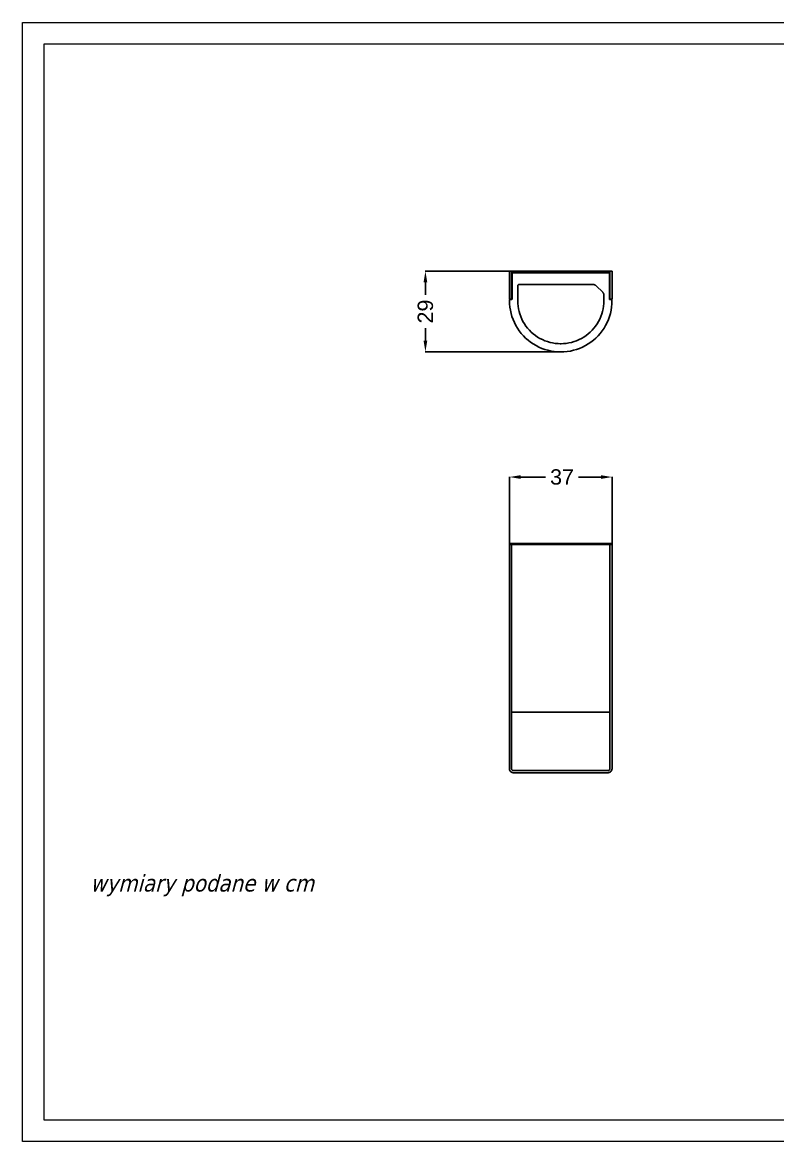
# Model space of a CAD drawing. Header units: inches. Extents: x -1533 to 3873, y -634 to 3374.
# Drawn here: x -1533 to 1170, y -634 to 3374 of the extents above; entities that cross this region are included whole.
import ezdxf

# ---------------------------------------------------------------- set-up
doc = ezdxf.new("R2010")
doc.units = ezdxf.units.IN
doc.header["$MEASUREMENT"] = 0
doc.layers.add('DIMS', color=7, linetype='Continuous')
doc.layers.add('tabelka', color=155, linetype='Continuous')
doc.styles.get("Standard").update_dxf_attribs({"font": 'arial.ttf'})
doc.styles.add('Tahoma', font='tahoma.ttf')
doc.dimstyles.new('ISO-25', dxfattribs={"dimtxt": 2.5, "dimasz": 2.5, "dimexe": 1.25, "dimexo": 0.625, "dimtad": 1, "dimtxsty": 'Standard', "dimcen": 2.5, "dimadec": 0, "dimazin": 0, "dimtfac": 1, "dimtmove": 0, "dimatfit": 3, "dimfxl": 0, "dimarcsym": 0})

# ---------------------------------------------------------------- blocks, each defined once
blk = doc.blocks.new('*D26')
at = {"layer": 'Defpoints', "color": 0}
for p in [(209.9, 2483.4), (-90.8, 2193.9), (395.7, 2193.9)]:
    blk.add_point(p, dxfattribs=at)
at = {"layer": 'DIMS', "color": 0, "lineweight": -2}
for p, q in [((209.4, 2483.4), (-91.3, 2483.4)), ((-90.8, 2443.4), (-90.8, 2398.4)), ((-90.8, 2233.9), (-90.8, 2278.7)), ((395.2, 2193.9), (-91.3, 2193.9))]:
    blk.add_line(p, q, dxfattribs=at)
at = {"layer": 'DIMS', "color": 0}
for points in [[(-84.2, 2443.4), (-97.5, 2443.4), (-90.8, 2483.4)], [(-97.5, 2233.9), (-84.2, 2233.9), (-90.8, 2193.9)]]:
    blk.add_solid(points, dxfattribs=at)
at = {"layer": 'DIMS', "color": 0, "insert": (-90.8, 2338.5), "char_height": 55, "attachment_point": 5, "rotation": 90}
blk.add_mtext('29', dxfattribs=at)
blk = doc.blocks.new('*D27')
at = {"layer": 'Defpoints', "color": 0}
for p in [(577.2, 1745.9), (209.9, 1507.9), (577.2, 1507.9)]:
    blk.add_point(p, dxfattribs=at)
at = {"layer": 'DIMS', "color": 0, "lineweight": -2}
for p, q in [((209.9, 1508.4), (209.9, 1746.4)), ((249.9, 1745.9), (338.8, 1745.9)), ((537.2, 1745.9), (457.4, 1745.9)), ((577.2, 1508.4), (577.2, 1746.4))]:
    blk.add_line(p, q, dxfattribs=at)
at = {"layer": 'DIMS', "color": 0}
for points in [[(249.9, 1752.5), (249.9, 1739.2), (209.9, 1745.9)], [(537.2, 1739.2), (537.2, 1752.5), (577.2, 1745.9)]]:
    blk.add_solid(points, dxfattribs=at)
at = {"layer": 'DIMS', "color": 0, "insert": (398.1, 1745.9), "char_height": 55, "attachment_point": 5}
blk.add_mtext('37', dxfattribs=at)

msp = doc.modelspace()

# ---------------------------------------------------------------- linework, layer by layer
for p, q in [((209.9, 2483.4), (217.9, 2483.4)), ((209.9, 2382.4), (209.9, 2483.4)), ((217.9, 2483.4), (217.9, 2480.4)), ((219.4, 2483.4), (217.9, 2483.4)), ((217.9, 2480.8), (218, 2481.2)), ((217.9, 2480.4), (217.9, 2480.8)), ((217.9, 2480.4), (217.9, 2470.8)), ((217.9, 2470.8), (219.4, 2470.8)), ((217.9, 2463.8), (217.9, 2470.8)), ((219.4, 2463.8), (217.9, 2463.8)), ((217.9, 2460.4), (217.9, 2463.8)), ((219.4, 2460.4), (217.9, 2460.4)), ((217.9, 2460.4), (217.9, 2456.4)), ((217.9, 2456.4), (219.4, 2456.4)), ((217.9, 2456.4), (217.9, 2452.4)), ((219.4, 2452.4), (217.9, 2452.4)), ((217.9, 2448.8), (217.9, 2452.4)), ((219.4, 2448.8), (217.9, 2448.8)), ((217.9, 2445.4), (217.9, 2448.8)), ((219.4, 2445.4), (217.9, 2445.4)), ((217.9, 2445.4), (217.9, 2444.3)), ((218.1, 2481.6), (218, 2481.2)), ((218.3, 2482), (218.1, 2481.6)), ((218.6, 2482.3), (218.3, 2482)), ((218.9, 2482.6), (218.6, 2482.3)), ((219.2, 2482.9), (218.9, 2482.6)), ((219.4, 2483), (219.2, 2482.9)), ((219.4, 2483.4), (219.4, 2483)), ((219.4, 2483.4), (393.5, 2483.4)), ((219.4, 2477.1), (219.4, 2483)), ((219.4, 2477.1), (393.5, 2477.1)), ((219.4, 2477.1), (219.4, 2470.8)), ((219.4, 2463.8), (219.4, 2470.8)), ((219.4, 2460.4), (219.4, 2463.8)), ((219.4, 2456.4), (219.4, 2460.4)), ((219.4, 2452.4), (219.4, 2456.4)), ((219.4, 2448.8), (219.4, 2452.4)), ((219.4, 2445.4), (219.4, 2448.8)), ((219.4, 2444.3), (219.4, 2445.4)), ((393.5, 2483.4), (567.7, 2483.4)), ((567.7, 2477.1), (393.5, 2477.1)), ((567.7, 2483.4), (569.2, 2483.4)), ((567.7, 2483.4), (567.7, 2483)), ((567.8, 2482.9), (567.7, 2483)), ((567.7, 2483), (567.7, 2477.1)), ((567.7, 2470.8), (567.7, 2477.1)), ((567.7, 2470.8), (569.2, 2470.8)), ((567.7, 2463.8), (567.7, 2470.8)), ((569.2, 2463.8), (567.7, 2463.8)), ((567.7, 2460.4), (567.7, 2463.8)), ((567.7, 2460.4), (569.2, 2460.4)), ((567.7, 2460.4), (567.7, 2456.4)), ((567.7, 2456.4), (569.2, 2456.4)), ((567.7, 2456.4), (567.7, 2452.4)), ((567.7, 2456.4), (569.2, 2456.4)), ((567.7, 2452.4), (569.2, 2452.4)), ((567.7, 2448.8), (567.7, 2452.4)), ((567.7, 2448.8), (569.2, 2448.8)), ((567.7, 2445.4), (567.7, 2448.8)), ((567.7, 2445.4), (569.2, 2445.4)), ((567.7, 2445.4), (567.7, 2444.3)), ((568.1, 2482.6), (567.8, 2482.9)), ((568.4, 2482.3), (568.1, 2482.6)), ((568.7, 2482), (568.4, 2482.3)), ((568.9, 2481.6), (568.7, 2482)), ((569, 2481.2), (568.9, 2481.6)), ((569.1, 2480.8), (569, 2481.2)), ((569.2, 2480.4), (569.1, 2480.8)), ((569.2, 2483.4), (569.2, 2480.4)), ((569.2, 2483.4), (577.2, 2483.4)), ((569.2, 2480.4), (569.2, 2470.8)), ((569.2, 2470.8), (569.2, 2463.8)), ((569.2, 2460.4), (569.2, 2463.8)), ((569.2, 2456.4), (569.2, 2460.4)), ((569.2, 2452.4), (569.2, 2456.4)), ((569.2, 2448.8), (569.2, 2452.4)), ((569.2, 2445.4), (569.2, 2448.8)), ((569.2, 2444.3), (569.2, 2445.4)), ((577.2, 2483.4), (577.2, 2382.4)), ((219.4, 2444.3), (217.9, 2444.3)), ((217.9, 2444.3), (217.9, 2442.4)), ((217.9, 2442.4), (219.4, 2442.4)), ((217.9, 2442.4), (217.9, 2439.5)), ((219.4, 2439.5), (217.9, 2439.5)), ((217.9, 2439.4), (217.9, 2439.5)), ((219.4, 2439.4), (217.9, 2439.4)), ((217.9, 2437.4), (217.9, 2439.4)), ((219.4, 2437.4), (217.9, 2437.4)), ((217.9, 2382.4), (217.9, 2437.4)), ((219.4, 2442.4), (219.4, 2444.3)), ((219.4, 2442.4), (219.4, 2439.5)), ((219.4, 2439.5), (219.4, 2439.4)), ((219.4, 2439.4), (219.4, 2437.4)), ((219.4, 2396.8), (219.4, 2437.4)), ((239.4, 2430.9), (239.5, 2431.8)), ((239.4, 2396.8), (239.4, 2430.9)), ((239.8, 2432.6), (239.5, 2431.8)), ((240.2, 2433.4), (239.8, 2432.6)), ((240.9, 2434), (240.2, 2433.4)), ((241.6, 2434.5), (240.9, 2434)), ((241.6, 2434.5), (242.5, 2434.8)), ((242.5, 2434.8), (243.4, 2434.9)), ((243.4, 2434.9), (393.5, 2434.9)), ((511, 2434.9), (393.5, 2434.9)), ((511, 2434.9), (512.4, 2434.8)), ((512.4, 2434.8), (513.9, 2434.5)), ((513.9, 2434.5), (515.4, 2434)), ((515.4, 2434), (516.9, 2433.4)), ((516.9, 2433.4), (518.4, 2432.6)), ((518.4, 2432.6), (519.6, 2431.8)), ((519.6, 2431.8), (520.7, 2430.9)), ((543.7, 2407.9), (520.7, 2430.9)), ((544.5, 2406.8), (543.7, 2407.9)), ((545.4, 2405.6), (544.5, 2406.8)), ((545.4, 2405.6), (546.2, 2404.1)), ((567.7, 2444.3), (569.2, 2444.3)), ((567.7, 2444.3), (567.7, 2442.4)), ((569.2, 2442.4), (567.7, 2442.4)), ((567.7, 2442.4), (567.7, 2439.5)), ((567.7, 2439.5), (569.2, 2439.5)), ((567.7, 2439.4), (567.7, 2439.5)), ((567.7, 2439.4), (569.2, 2439.4)), ((567.7, 2437.4), (567.7, 2439.4)), ((567.7, 2437.4), (569.2, 2437.4)), ((567.7, 2396.8), (567.7, 2437.4)), ((569.2, 2444.3), (569.2, 2442.4)), ((569.2, 2439.5), (569.2, 2442.4)), ((569.2, 2439.5), (569.2, 2439.4)), ((569.2, 2439.4), (569.2, 2437.4)), ((569.2, 2382.4), (569.2, 2437.4)), ((209.9, 2382.4), (217.9, 2382.4)), ((210, 2379.1), (210.1, 2379.6)), ((210, 2377.1), (210, 2379.1)), ((210.4, 2365.8), (210, 2377.1)), ((210.1, 2379.6), (210.2, 2380)), ((210.2, 2380), (210.5, 2380.4)), ((210.4, 2365.8), (211.5, 2354.3)), ((210.5, 2380.4), (210.8, 2380.7)), ((210.8, 2380.7), (211.2, 2380.9)), ((211.2, 2380.9), (211.6, 2381.1)), ((211.6, 2381.1), (212, 2381.1)), ((212, 2381.1), (217.4, 2381.1)), ((217.8, 2381.2), (217.4, 2381.1)), ((217.9, 2381.2), (217.8, 2381.2)), ((217.9, 2381.2), (217.9, 2382.4)), ((218.2, 2381.3), (217.9, 2381.2)), ((218.6, 2381.6), (218.2, 2381.3)), ((218.9, 2381.9), (218.6, 2381.6)), ((219.2, 2382.3), (218.9, 2381.9)), ((219.3, 2382.7), (219.2, 2382.3)), ((219.4, 2383.1), (219.3, 2382.7)), ((219.4, 2396.8), (219.4, 2383.1)), ((239.4, 2396.8), (239.4, 2377.6)), ((239.7, 2367.7), (239.4, 2377.6)), ((240.6, 2358), (239.7, 2367.7)), ((546.2, 2404.1), (546.8, 2402.6)), ((546.4, 2358), (547.3, 2367.7)), ((546.8, 2402.6), (547.3, 2401.1)), ((547.6, 2399.6), (547.3, 2401.1)), ((547.3, 2367.7), (547.7, 2377.6)), ((547.7, 2398.2), (547.6, 2399.6)), ((547.7, 2396.8), (547.7, 2398.2)), ((547.7, 2396.8), (547.7, 2377.6)), ((567.7, 2396.8), (567.7, 2383.1)), ((567.7, 2383.1), (567.7, 2382.7)), ((567.9, 2382.3), (567.7, 2382.7)), ((568.1, 2381.9), (567.9, 2382.3)), ((568.4, 2381.6), (568.1, 2381.9)), ((568.8, 2381.3), (568.4, 2381.6)), ((568.8, 2381.3), (569.2, 2381.2)), ((569.2, 2381.2), (569.2, 2382.4)), ((577.2, 2382.4), (569.2, 2382.4)), ((569.7, 2381.1), (569.2, 2381.2)), ((569.2, 2381.2), (569.2, 2381.2)), ((575, 2381.1), (569.7, 2381.1)), ((575.4, 2381.1), (575, 2381.1)), ((575.9, 2380.9), (575.4, 2381.1)), ((576.6, 2365.8), (575.6, 2354.3)), ((576.2, 2380.7), (575.9, 2380.9)), ((576.6, 2380.4), (576.2, 2380.7)), ((576.8, 2380), (576.6, 2380.4)), ((576.6, 2365.8), (577, 2377.1)), ((576.9, 2379.6), (576.8, 2380)), ((577, 2379.1), (576.9, 2379.6)), ((577, 2377.1), (577, 2379.1)), ((213.3, 2343), (211.5, 2354.3)), ((215.8, 2331.7), (213.3, 2343)), ((219, 2320.6), (215.8, 2331.7)), ((242.1, 2348.5), (240.6, 2358)), ((244.2, 2339), (242.1, 2348.5)), ((246.9, 2329.7), (244.2, 2339)), ((250.2, 2320.6), (246.9, 2329.7)), ((536.8, 2320.6), (540.1, 2329.7)), ((540.1, 2329.7), (542.8, 2339)), ((542.8, 2339), (544.9, 2348.5)), ((544.9, 2348.5), (546.4, 2358)), ((568, 2320.6), (571.2, 2331.7)), ((571.2, 2331.7), (573.8, 2343)), ((573.8, 2343), (575.6, 2354.3)), ((222.9, 2309.8), (219, 2320.6)), ((227.5, 2299.2), (222.9, 2309.8)), ((232.7, 2288.9), (227.5, 2299.2)), ((238.6, 2279), (232.7, 2288.9)), ((254, 2311.7), (250.2, 2320.6)), ((258.4, 2303.1), (254, 2311.7)), ((263.4, 2294.7), (258.4, 2303.1)), ((268.8, 2286.7), (263.4, 2294.7)), ((274.8, 2279.1), (268.8, 2286.7)), ((512.3, 2279.1), (518.2, 2286.7)), ((518.2, 2286.7), (523.7, 2294.7)), ((523.7, 2294.7), (528.6, 2303.1)), ((528.6, 2303.1), (533, 2311.7)), ((533, 2311.7), (536.8, 2320.6)), ((548.4, 2279), (554.3, 2288.9)), ((554.3, 2288.9), (559.5, 2299.2)), ((559.5, 2299.2), (564.1, 2309.8)), ((564.1, 2309.8), (568, 2320.6)), ((245.1, 2269.5), (238.6, 2279)), ((252.1, 2260.4), (245.1, 2269.5)), ((259.8, 2251.7), (252.1, 2260.4)), ((267.9, 2243.6), (259.8, 2251.7)), ((281.2, 2271.8), (274.8, 2279.1)), ((288, 2265), (281.2, 2271.8)), ((295.3, 2258.6), (288, 2265)), ((302.9, 2252.6), (295.3, 2258.6)), ((310.9, 2247.2), (302.9, 2252.6)), ((319.3, 2242.3), (310.9, 2247.2)), ((467.8, 2242.3), (476.1, 2247.2)), ((476.1, 2247.2), (484.1, 2252.6)), ((484.1, 2252.6), (491.8, 2258.6)), ((491.8, 2258.6), (499, 2265)), ((499, 2265), (505.9, 2271.8)), ((505.9, 2271.8), (512.3, 2279.1)), ((519.1, 2243.6), (527.3, 2251.7)), ((527.3, 2251.7), (534.9, 2260.4)), ((534.9, 2260.4), (542, 2269.5)), ((542, 2269.5), (548.4, 2279)), ((276.6, 2236), (267.9, 2243.6)), ((285.7, 2228.9), (276.6, 2236)), ((295.2, 2222.4), (285.7, 2228.9)), ((305.1, 2216.5), (295.2, 2222.4)), ((315.4, 2211.3), (305.1, 2216.5)), ((326, 2206.7), (315.4, 2211.3)), ((327.9, 2237.9), (319.3, 2242.3)), ((336.8, 2202.8), (326, 2206.7)), ((336.8, 2234), (327.9, 2237.9)), ((345.9, 2230.7), (336.8, 2234)), ((355.2, 2228), (345.9, 2230.7)), ((364.6, 2225.9), (355.2, 2228)), ((374.2, 2224.4), (364.6, 2225.9)), ((383.8, 2223.5), (374.2, 2224.4)), ((391.8, 2223.3), (383.8, 2223.5)), ((393.5, 2223.3), (391.8, 2223.3)), ((393.5, 2223.3), (395.2, 2223.3)), ((395.2, 2223.3), (403.2, 2223.5)), ((403.2, 2223.5), (412.8, 2224.4)), ((412.8, 2224.4), (422.4, 2225.9)), ((422.4, 2225.9), (431.8, 2228)), ((431.8, 2228), (441.1, 2230.7)), ((441.1, 2230.7), (450.3, 2234)), ((450.2, 2202.8), (461.1, 2206.7)), ((450.3, 2234), (459.1, 2237.9)), ((459.1, 2237.9), (467.8, 2242.3)), ((461.1, 2206.7), (471.6, 2211.3)), ((471.6, 2211.3), (481.9, 2216.5)), ((481.9, 2216.5), (491.8, 2222.4)), ((491.8, 2222.4), (501.4, 2228.9)), ((501.4, 2228.9), (510.5, 2236)), ((510.5, 2236), (519.1, 2243.6)), ((347.9, 2199.6), (336.8, 2202.8)), ((359.1, 2197.1), (347.9, 2199.6)), ((370.5, 2195.3), (359.1, 2197.1)), ((382, 2194.2), (370.5, 2195.3)), ((391.3, 2193.9), (382, 2194.2)), ((391.3, 2193.9), (393.5, 2193.9)), ((395.7, 2193.9), (393.5, 2193.9)), ((395.7, 2193.9), (405, 2194.2)), ((405, 2194.2), (416.5, 2195.3)), ((416.5, 2195.3), (427.9, 2197.1)), ((427.9, 2197.1), (439.1, 2199.6)), ((439.1, 2199.6), (450.2, 2202.8)), ((209.9, 1507.9), (210, 1507.9)), ((209.9, 1507.9), (209.9, 700.7)), ((210, 1507.9), (210, 1504.9)), ((210, 1507.9), (210.6, 1507.9)), ((210.6, 1504.9), (210, 1504.9)), ((210.6, 1507.9), (210.6, 1504.9)), ((210.6, 1507.9), (391.3, 1507.9)), ((217.9, 1504.9), (210.6, 1504.9)), ((217.9, 1504.9), (219.4, 1504.9)), ((217.9, 1504.9), (217.9, 1503.9)), ((219.4, 1503.9), (217.9, 1503.9)), ((217.9, 1503.9), (217.9, 904.3)), ((219.4, 1504.9), (221.1, 1504.9)), ((219.4, 1503.9), (219.4, 1504.9)), ((219.4, 1503.9), (221.1, 1503.9)), ((221.1, 1504.9), (221.1, 1503.9)), ((221.1, 1504.9), (231.1, 1504.9)), ((221.1, 1503.9), (231.1, 1503.9)), ((231.1, 1503.9), (231.1, 1504.9)), ((391.3, 1504.9), (231.1, 1504.9)), ((231.1, 1503.9), (393.5, 1503.9)), ((393.5, 1507.9), (391.3, 1507.9)), ((391.3, 1504.9), (393.5, 1504.9)), ((395.7, 1507.9), (393.5, 1507.9)), ((393.5, 1504.9), (395.7, 1504.9)), ((555.9, 1503.9), (393.5, 1503.9)), ((576.4, 1507.9), (395.7, 1507.9)), ((555.9, 1504.9), (395.7, 1504.9)), ((555.9, 1504.9), (555.9, 1503.9)), ((565.9, 1504.9), (555.9, 1504.9)), ((555.9, 1503.9), (565.9, 1503.9)), ((565.9, 1503.9), (565.9, 1504.9)), ((565.9, 1504.9), (567.7, 1504.9)), ((565.9, 1503.9), (567.7, 1503.9)), ((569.2, 1504.9), (567.7, 1504.9)), ((567.7, 1503.9), (567.7, 1504.9)), ((567.7, 1503.9), (569.2, 1503.9)), ((569.2, 1504.9), (569.2, 1503.9)), ((576.4, 1504.9), (569.2, 1504.9)), ((569.2, 1503.9), (569.2, 904.3)), ((576.4, 1507.9), (576.4, 1504.9)), ((576.4, 1507.9), (577, 1507.9)), ((577, 1504.9), (576.4, 1504.9)), ((577, 1507.9), (577, 1504.9)), ((577.2, 1507.9), (577, 1507.9)), ((577.2, 1507.9), (577.2, 700.7)), ((217.9, 904.3), (217.9, 700.7)), ((393.5, 904.3), (217.9, 904.3)), ((393.5, 904.3), (569.2, 904.3)), ((569.2, 904.3), (569.2, 700.7)), ((209.9, 700.7), (210.1, 698.6)), ((210.1, 698.6), (210.6, 696.5)), ((210.6, 696.5), (211.4, 694.6)), ((211.4, 694.6), (212.5, 692.8)), ((212.5, 692.8), (213.8, 691.2)), ((213.8, 691.2), (215.5, 689.8)), ((215.5, 689.8), (217.3, 688.7)), ((217.3, 688.7), (219.2, 687.9)), ((217.9, 699.8), (217.9, 700.7)), ((218.1, 699), (217.9, 699.8)), ((218.5, 698.2), (218.1, 699)), ((218.9, 697.5), (218.5, 698.2)), ((219.5, 696.8), (218.9, 697.5)), ((219.2, 687.9), (221.3, 687.4)), ((220.1, 696.2), (219.5, 696.8)), ((220.9, 695.8), (220.1, 696.2)), ((221.7, 695.5), (220.9, 695.8)), ((221.3, 687.4), (223.4, 687.2)), ((222.5, 695.3), (221.7, 695.5)), ((223.4, 695.2), (222.5, 695.3)), ((223.4, 695.2), (393.5, 695.2)), ((223.4, 687.2), (393.5, 687.2)), ((563.7, 695.2), (393.5, 695.2)), ((563.7, 687.2), (393.5, 687.2)), ((563.7, 695.2), (564.5, 695.3)), ((565.8, 687.4), (563.7, 687.2)), ((564.5, 695.3), (565.4, 695.5)), ((565.4, 695.5), (566.2, 695.8)), ((567.8, 687.9), (565.8, 687.4)), ((566.2, 695.8), (566.9, 696.2)), ((566.9, 696.2), (567.5, 696.8)), ((567.5, 696.8), (568.1, 697.5)), ((569.8, 688.7), (567.8, 687.9)), ((568.1, 697.5), (568.6, 698.2)), ((568.6, 698.2), (568.9, 699)), ((568.9, 699), (569.1, 699.8)), ((569.1, 699.8), (569.2, 700.7)), ((571.6, 689.8), (569.8, 688.7)), ((573.2, 691.2), (571.6, 689.8)), ((574.6, 692.8), (573.2, 691.2)), ((575.7, 694.6), (574.6, 692.8)), ((576.5, 696.5), (575.7, 694.6)), ((577, 698.6), (576.5, 696.5)), ((577.2, 700.7), (577, 698.6))]:
    msp.add_line(p, q)
at = {"layer": 'tabelka', "lineweight": 5}
for points in [[(-1533.4, 3373.9), (3873, 3373.9), (3873, -633.8), (-1533.4, -633.8)], [(-1456, 3296.5), (3795.6, 3296.5), (3795.6, -556.4), (-1456, -556.4)]]:
    msp.add_lwpolyline(points, close=True, dxfattribs=at)

# ---------------------------------------------------------------- texts
at = {"layer": 'DIMS', "color": 0, "insert": (-1290.6, 321.7), "char_height": 60, "attachment_point": 1, "style": 'Tahoma'}
msp.add_mtext_dynamic_manual_height_columns('{\\fTahoma|b0|i1|c238|p34;wymiary podane w cm}', width=2491.017, gutter_width=1, heights=[0], dxfattribs=at)

# ---------------------------------------------------------------- dimensions: what is measured, and where the dimension line sits
at = {"layer": 'DIMS'}
dim = msp.add_linear_dim(base=(-90.8, 2193.9), p1=(209.9, 2483.4), p2=(395.7, 2193.9), angle=270, text='29', dimstyle='ISO-25', override={"dimtxt": 55, "dimasz": 40, "dimexe": 0.5, "dimexo": 0.5, "dimgap": 20, "dimtad": 0, "dimtih": 1, "dimtoh": 1, "dimdec": 0, "dimzin": 0, "dimadec": 2, "dimtfac": 2, "dimtdec": 1, "dimtzin": 0}, dxfattribs=at)
dim.commit()
dim.dimension.update_dxf_attribs({"geometry": '*D26', "text_midpoint": (-90.8, 2338.5), "dimtype": 160, "text_rotation": 90})
dim = msp.add_linear_dim(base=(577.2, 1745.9), p1=(209.9, 1507.9), p2=(577.2, 1507.9), text='37', dimstyle='ISO-25', override={"dimtxt": 55, "dimasz": 40, "dimexe": 0.5, "dimexo": 0.5, "dimgap": 20, "dimtad": 0, "dimtih": 1, "dimtoh": 1, "dimdec": 0, "dimzin": 0, "dimadec": 2, "dimtfac": 2, "dimtdec": 1, "dimtzin": 0}, dxfattribs=at)
dim.commit()
dim.dimension.update_dxf_attribs({"geometry": '*D27', "text_midpoint": (398.1, 1745.9), "dimtype": 160})

doc.saveas('drawing.dxf')
